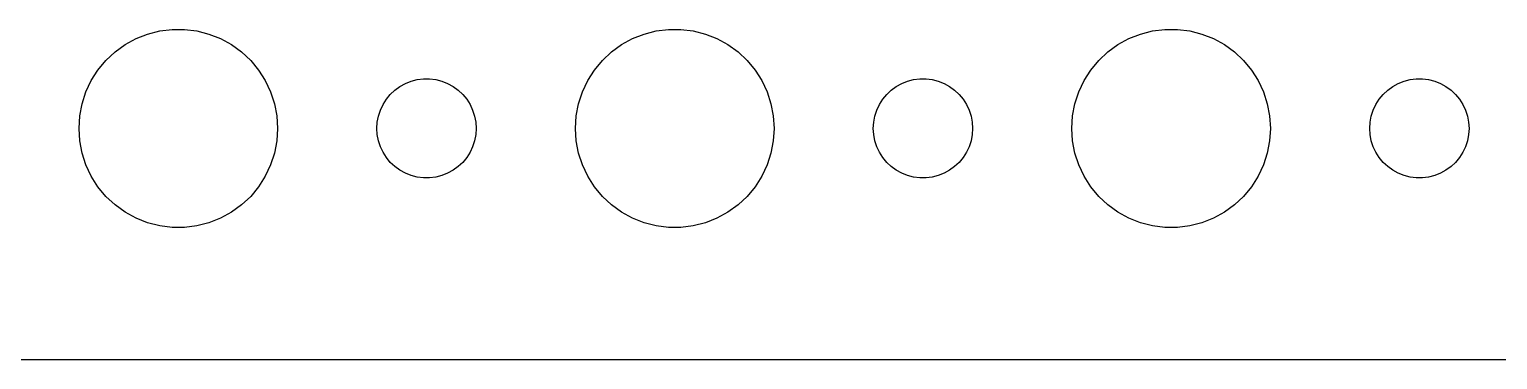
# Model space of a CAD drawing. Header units: metres. Extents: x -164 to 164, y -22 to 22.
# Drawn here: x 78 to 122.36, y -21.99 to -12.01 of the extents above; entities that cross this region are included whole.
import ezdxf

# ---------------------------------------------------------------- set-up
doc = ezdxf.new("R2010")
doc.units = ezdxf.units.M

msp = doc.modelspace()

# ---------------------------------------------------------------- linework, layer by layer
for p, q in [((80.8925, -12.467), (81.2227, -12.2855)), ((81.2227, -12.2855), (81.573, -12.1468)), ((81.573, -12.1468), (81.9379, -12.0531)), ((81.9379, -12.0531), (82.3116, -12.0059)), ((82.3116, -12.0059), (82.6884, -12.0059)), ((82.6884, -12.0059), (83.0621, -12.0531)), ((83.0621, -12.0531), (83.427, -12.1468)), ((83.427, -12.1468), (83.7773, -12.2855)), ((83.7773, -12.2855), (84.1075, -12.467)), ((95.8925, -12.467), (96.2227, -12.2855)), ((96.2227, -12.2855), (96.573, -12.1468)), ((96.573, -12.1468), (96.9379, -12.0531)), ((96.9379, -12.0531), (97.3116, -12.0059)), ((97.3116, -12.0059), (97.6884, -12.0059)), ((97.6884, -12.0059), (98.0621, -12.0531)), ((98.0621, -12.0531), (98.427, -12.1468)), ((98.427, -12.1468), (98.7773, -12.2855)), ((98.7773, -12.2855), (99.1075, -12.467)), ((110.893, -12.467), (111.223, -12.2855)), ((111.223, -12.2855), (111.573, -12.1468)), ((111.573, -12.1468), (111.938, -12.0531)), ((111.938, -12.0531), (112.312, -12.0059)), ((112.312, -12.0059), (112.688, -12.0059)), ((112.688, -12.0059), (113.062, -12.0531)), ((113.062, -12.0531), (113.427, -12.1468)), ((113.427, -12.1468), (113.777, -12.2855)), ((113.777, -12.2855), (114.107, -12.467)), ((80.3131, -12.9464), (80.5877, -12.6884)), ((80.5877, -12.6884), (80.8925, -12.467)), ((84.1075, -12.467), (84.4123, -12.6884)), ((84.4123, -12.6884), (84.6869, -12.9464)), ((95.3131, -12.9464), (95.5877, -12.6884)), ((95.5877, -12.6884), (95.8925, -12.467)), ((99.1075, -12.467), (99.4123, -12.6884)), ((99.4123, -12.6884), (99.6869, -12.9464)), ((110.313, -12.9464), (110.588, -12.6884)), ((110.588, -12.6884), (110.893, -12.467)), ((114.107, -12.467), (114.412, -12.6884)), ((114.412, -12.6884), (114.687, -12.9464)), ((79.8711, -13.5547), (80.073, -13.2366)), ((80.073, -13.2366), (80.3131, -12.9464)), ((84.6869, -12.9464), (84.927, -13.2366)), ((84.927, -13.2366), (85.1289, -13.5547)), ((94.8711, -13.5547), (95.073, -13.2366)), ((95.073, -13.2366), (95.3131, -12.9464)), ((99.6869, -12.9464), (99.927, -13.2366)), ((99.927, -13.2366), (100.129, -13.5547)), ((109.871, -13.5547), (110.073, -13.2366)), ((110.073, -13.2366), (110.313, -12.9464)), ((114.687, -12.9464), (114.927, -13.2366)), ((114.927, -13.2366), (115.129, -13.5547)), ((79.7107, -13.8956), (79.8711, -13.5547)), ((85.1289, -13.5547), (85.2893, -13.8956)), ((89.0439, -13.8442), (89.1963, -13.7335)), ((89.1963, -13.7335), (89.3613, -13.6427)), ((89.3613, -13.6427), (89.5365, -13.5734)), ((89.5365, -13.5734), (89.7189, -13.5266)), ((89.7189, -13.5266), (89.9058, -13.5029)), ((89.9058, -13.5029), (90.0942, -13.5029)), ((90.0942, -13.5029), (90.2811, -13.5266)), ((90.2811, -13.5266), (90.4635, -13.5734)), ((90.4635, -13.5734), (90.6387, -13.6427)), ((90.6387, -13.6427), (90.8037, -13.7335)), ((90.8037, -13.7335), (90.9561, -13.8442)), ((94.7107, -13.8956), (94.8711, -13.5547)), ((100.129, -13.5547), (100.289, -13.8956)), ((104.044, -13.8442), (104.196, -13.7335)), ((104.196, -13.7335), (104.361, -13.6427)), ((104.361, -13.6427), (104.536, -13.5734)), ((104.536, -13.5734), (104.719, -13.5266)), ((104.719, -13.5266), (104.906, -13.5029)), ((104.906, -13.5029), (105.094, -13.5029)), ((105.094, -13.5029), (105.281, -13.5266)), ((105.281, -13.5266), (105.464, -13.5734)), ((105.464, -13.5734), (105.639, -13.6427)), ((105.639, -13.6427), (105.804, -13.7335)), ((105.804, -13.7335), (105.956, -13.8442)), ((109.711, -13.8956), (109.871, -13.5547)), ((115.129, -13.5547), (115.289, -13.8956)), ((119.044, -13.8442), (119.196, -13.7335)), ((119.196, -13.7335), (119.361, -13.6427)), ((119.361, -13.6427), (119.536, -13.5734)), ((119.536, -13.5734), (119.719, -13.5266)), ((119.719, -13.5266), (119.906, -13.5029)), ((119.906, -13.5029), (120.094, -13.5029)), ((120.094, -13.5029), (120.281, -13.5266)), ((120.281, -13.5266), (120.464, -13.5734)), ((120.464, -13.5734), (120.639, -13.6427)), ((120.639, -13.6427), (120.804, -13.7335)), ((120.804, -13.7335), (120.956, -13.8442)), ((79.5943, -14.2539), (79.7107, -13.8956)), ((85.2893, -13.8956), (85.4057, -14.2539)), ((88.6855, -14.2774), (88.7865, -14.1183)), ((88.7865, -14.1183), (88.9065, -13.9732)), ((88.9065, -13.9732), (89.0439, -13.8442)), ((90.9561, -13.8442), (91.0934, -13.9732)), ((91.0934, -13.9732), (91.2135, -14.1183)), ((91.2135, -14.1183), (91.3145, -14.2774)), ((94.5943, -14.2539), (94.7107, -13.8956)), ((100.289, -13.8956), (100.406, -14.2539)), ((103.686, -14.2774), (103.786, -14.1183)), ((103.786, -14.1183), (103.907, -13.9732)), ((103.907, -13.9732), (104.044, -13.8442)), ((105.956, -13.8442), (106.093, -13.9732)), ((106.093, -13.9732), (106.214, -14.1183)), ((106.214, -14.1183), (106.314, -14.2774)), ((109.594, -14.2539), (109.711, -13.8956)), ((115.289, -13.8956), (115.406, -14.2539)), ((118.686, -14.2774), (118.786, -14.1183)), ((118.786, -14.1183), (118.907, -13.9732)), ((118.907, -13.9732), (119.044, -13.8442)), ((120.956, -13.8442), (121.093, -13.9732)), ((121.093, -13.9732), (121.214, -14.1183)), ((121.214, -14.1183), (121.314, -14.2774)), ((79.5, -15), (79.5237, -14.624)), ((79.5237, -14.624), (79.5943, -14.2539)), ((85.4057, -14.2539), (85.4763, -14.624)), ((85.4763, -14.624), (85.5, -15)), ((88.5118, -14.812), (88.5471, -14.627)), ((88.5471, -14.627), (88.6053, -14.4478)), ((88.6053, -14.4478), (88.6855, -14.2774)), ((91.3145, -14.2774), (91.3947, -14.4478)), ((91.3947, -14.4478), (91.4529, -14.627)), ((91.4529, -14.627), (91.4882, -14.812)), ((94.5, -15), (94.5237, -14.624)), ((94.5237, -14.624), (94.5943, -14.2539)), ((100.406, -14.2539), (100.476, -14.624)), ((100.476, -14.624), (100.5, -15)), ((103.512, -14.812), (103.547, -14.627)), ((103.547, -14.627), (103.605, -14.4478)), ((103.605, -14.4478), (103.686, -14.2774)), ((106.314, -14.2774), (106.395, -14.4478)), ((106.395, -14.4478), (106.453, -14.627)), ((106.453, -14.627), (106.488, -14.812)), ((109.5, -15), (109.524, -14.624)), ((109.524, -14.624), (109.594, -14.2539)), ((115.406, -14.2539), (115.476, -14.624)), ((115.476, -14.624), (115.5, -15)), ((118.512, -14.812), (118.547, -14.627)), ((118.547, -14.627), (118.605, -14.4478)), ((118.605, -14.4478), (118.686, -14.2774)), ((121.314, -14.2774), (121.395, -14.4478)), ((121.395, -14.4478), (121.453, -14.627)), ((121.453, -14.627), (121.488, -14.812)), ((79.5237, -15.376), (79.5, -15)), ((85.5, -15), (85.4763, -15.376)), ((88.5, -15), (88.5118, -14.812)), ((88.5118, -15.188), (88.5, -15)), ((91.4882, -14.812), (91.5, -15)), ((91.5, -15), (91.4882, -15.188)), ((94.5237, -15.376), (94.5, -15)), ((100.5, -15), (100.476, -15.376)), ((103.5, -15), (103.512, -14.812)), ((103.512, -15.188), (103.5, -15)), ((106.488, -14.812), (106.5, -15)), ((106.5, -15), (106.488, -15.188)), ((109.524, -15.376), (109.5, -15)), ((115.5, -15), (115.476, -15.376)), ((118.5, -15), (118.512, -14.812)), ((118.512, -15.188), (118.5, -15)), ((121.488, -14.812), (121.5, -15)), ((121.5, -15), (121.488, -15.188)), ((79.5943, -15.7461), (79.5237, -15.376)), ((85.4763, -15.376), (85.4057, -15.7461)), ((88.5471, -15.373), (88.5118, -15.188)), ((88.6053, -15.5522), (88.5471, -15.373)), ((91.4529, -15.373), (91.3947, -15.5522)), ((91.4882, -15.188), (91.4529, -15.373)), ((94.5943, -15.7461), (94.5237, -15.376)), ((100.476, -15.376), (100.406, -15.7461)), ((103.547, -15.373), (103.512, -15.188)), ((103.605, -15.5522), (103.547, -15.373)), ((106.453, -15.373), (106.395, -15.5522)), ((106.488, -15.188), (106.453, -15.373)), ((109.594, -15.7461), (109.524, -15.376)), ((115.476, -15.376), (115.406, -15.7461)), ((118.547, -15.373), (118.512, -15.188)), ((118.605, -15.5522), (118.547, -15.373)), ((121.453, -15.373), (121.395, -15.5522)), ((121.488, -15.188), (121.453, -15.373)), ((79.7107, -16.1044), (79.5943, -15.7461)), ((85.4057, -15.7461), (85.2893, -16.1044)), ((88.6855, -15.7226), (88.6053, -15.5522)), ((88.7865, -15.8817), (88.6855, -15.7226)), ((88.9065, -16.0268), (88.7865, -15.8817)), ((91.2135, -15.8817), (91.0934, -16.0268)), ((91.3145, -15.7226), (91.2135, -15.8817)), ((91.3947, -15.5522), (91.3145, -15.7226)), ((94.7107, -16.1044), (94.5943, -15.7461)), ((100.406, -15.7461), (100.289, -16.1044)), ((103.686, -15.7226), (103.605, -15.5522)), ((103.786, -15.8817), (103.686, -15.7226)), ((103.907, -16.0268), (103.786, -15.8817)), ((106.214, -15.8817), (106.093, -16.0268)), ((106.314, -15.7226), (106.214, -15.8817)), ((106.395, -15.5522), (106.314, -15.7226)), ((109.711, -16.1044), (109.594, -15.7461)), ((115.406, -15.7461), (115.289, -16.1044)), ((118.686, -15.7226), (118.605, -15.5522)), ((118.786, -15.8817), (118.686, -15.7226)), ((118.907, -16.0268), (118.786, -15.8817)), ((121.214, -15.8817), (121.093, -16.0268)), ((121.314, -15.7226), (121.214, -15.8817)), ((121.395, -15.5522), (121.314, -15.7226)), ((79.8711, -16.4453), (79.7107, -16.1044)), ((85.2893, -16.1044), (85.1289, -16.4453)), ((89.0439, -16.1558), (88.9065, -16.0268)), ((89.1963, -16.2665), (89.0439, -16.1558)), ((89.3613, -16.3572), (89.1963, -16.2665)), ((89.5365, -16.4266), (89.3613, -16.3572)), ((90.6387, -16.3572), (90.4635, -16.4266)), ((90.8037, -16.2665), (90.6387, -16.3572)), ((90.9561, -16.1558), (90.8037, -16.2665)), ((91.0934, -16.0268), (90.9561, -16.1558)), ((94.8711, -16.4453), (94.7107, -16.1044)), ((100.289, -16.1044), (100.129, -16.4453)), ((104.044, -16.1558), (103.907, -16.0268)), ((104.196, -16.2665), (104.044, -16.1558)), ((104.361, -16.3572), (104.196, -16.2665)), ((104.536, -16.4266), (104.361, -16.3572)), ((105.639, -16.3572), (105.464, -16.4266)), ((105.804, -16.2665), (105.639, -16.3572)), ((105.956, -16.1558), (105.804, -16.2665)), ((106.093, -16.0268), (105.956, -16.1558)), ((109.871, -16.4453), (109.711, -16.1044)), ((115.289, -16.1044), (115.129, -16.4453)), ((119.044, -16.1558), (118.907, -16.0268)), ((119.196, -16.2665), (119.044, -16.1558)), ((119.361, -16.3572), (119.196, -16.2665)), ((119.536, -16.4266), (119.361, -16.3572)), ((120.639, -16.3572), (120.464, -16.4266)), ((120.804, -16.2665), (120.639, -16.3572)), ((120.956, -16.1558), (120.804, -16.2665)), ((121.093, -16.0268), (120.956, -16.1558)), ((80.073, -16.7634), (79.8711, -16.4453)), ((80.3131, -17.0536), (80.073, -16.7634)), ((84.927, -16.7634), (84.6869, -17.0536)), ((85.1289, -16.4453), (84.927, -16.7634)), ((89.7189, -16.4734), (89.5365, -16.4266)), ((89.9058, -16.497), (89.7189, -16.4734)), ((90.0942, -16.497), (89.9058, -16.497)), ((90.2811, -16.4734), (90.0942, -16.497)), ((90.4635, -16.4266), (90.2811, -16.4734)), ((95.073, -16.7634), (94.8711, -16.4453)), ((95.3131, -17.0536), (95.073, -16.7634)), ((99.927, -16.7634), (99.6869, -17.0536)), ((100.129, -16.4453), (99.927, -16.7634)), ((104.719, -16.4734), (104.536, -16.4266)), ((104.906, -16.497), (104.719, -16.4734)), ((105.094, -16.497), (104.906, -16.497)), ((105.281, -16.4734), (105.094, -16.497)), ((105.464, -16.4266), (105.281, -16.4734)), ((110.073, -16.7634), (109.871, -16.4453)), ((110.313, -17.0536), (110.073, -16.7634)), ((114.927, -16.7634), (114.687, -17.0536)), ((115.129, -16.4453), (114.927, -16.7634)), ((119.719, -16.4734), (119.536, -16.4266)), ((119.906, -16.497), (119.719, -16.4734)), ((120.094, -16.497), (119.906, -16.497)), ((120.281, -16.4734), (120.094, -16.497)), ((120.464, -16.4266), (120.281, -16.4734)), ((80.5877, -17.3115), (80.3131, -17.0536)), ((84.6869, -17.0536), (84.4123, -17.3115)), ((95.5877, -17.3115), (95.3131, -17.0536)), ((99.6869, -17.0536), (99.4123, -17.3115)), ((110.588, -17.3115), (110.313, -17.0536)), ((114.687, -17.0536), (114.412, -17.3115)), ((80.8925, -17.533), (80.5877, -17.3115)), ((81.2227, -17.7145), (80.8925, -17.533)), ((81.573, -17.8532), (81.2227, -17.7145)), ((83.7773, -17.7145), (83.427, -17.8532)), ((84.1075, -17.533), (83.7773, -17.7145)), ((84.4123, -17.3115), (84.1075, -17.533)), ((95.8925, -17.533), (95.5877, -17.3115)), ((96.2227, -17.7145), (95.8925, -17.533)), ((96.573, -17.8532), (96.2227, -17.7145)), ((98.7773, -17.7145), (98.427, -17.8532)), ((99.1075, -17.533), (98.7773, -17.7145)), ((99.4123, -17.3115), (99.1075, -17.533)), ((110.893, -17.533), (110.588, -17.3115)), ((111.223, -17.7145), (110.893, -17.533)), ((111.573, -17.8532), (111.223, -17.7145)), ((113.777, -17.7145), (113.427, -17.8532)), ((114.107, -17.533), (113.777, -17.7145)), ((114.412, -17.3115), (114.107, -17.533)), ((81.9379, -17.9469), (81.573, -17.8532)), ((82.3116, -17.9941), (81.9379, -17.9469)), ((82.6884, -17.9941), (82.3116, -17.9941)), ((83.0621, -17.9469), (82.6884, -17.9941)), ((83.427, -17.8532), (83.0621, -17.9469)), ((96.9379, -17.9469), (96.573, -17.8532)), ((97.3116, -17.9941), (96.9379, -17.9469)), ((97.6884, -17.9941), (97.3116, -17.9941)), ((98.0621, -17.9469), (97.6884, -17.9941)), ((98.427, -17.8532), (98.0621, -17.9469)), ((111.938, -17.9469), (111.573, -17.8532)), ((112.312, -17.9941), (111.938, -17.9469)), ((112.688, -17.9941), (112.312, -17.9941)), ((113.062, -17.9469), (112.688, -17.9941)), ((113.427, -17.8532), (113.062, -17.9469)), ((-159.814, -21.9901), (159.814, -21.9901))]:
    msp.add_line(p, q)

doc.saveas('drawing.dxf')
